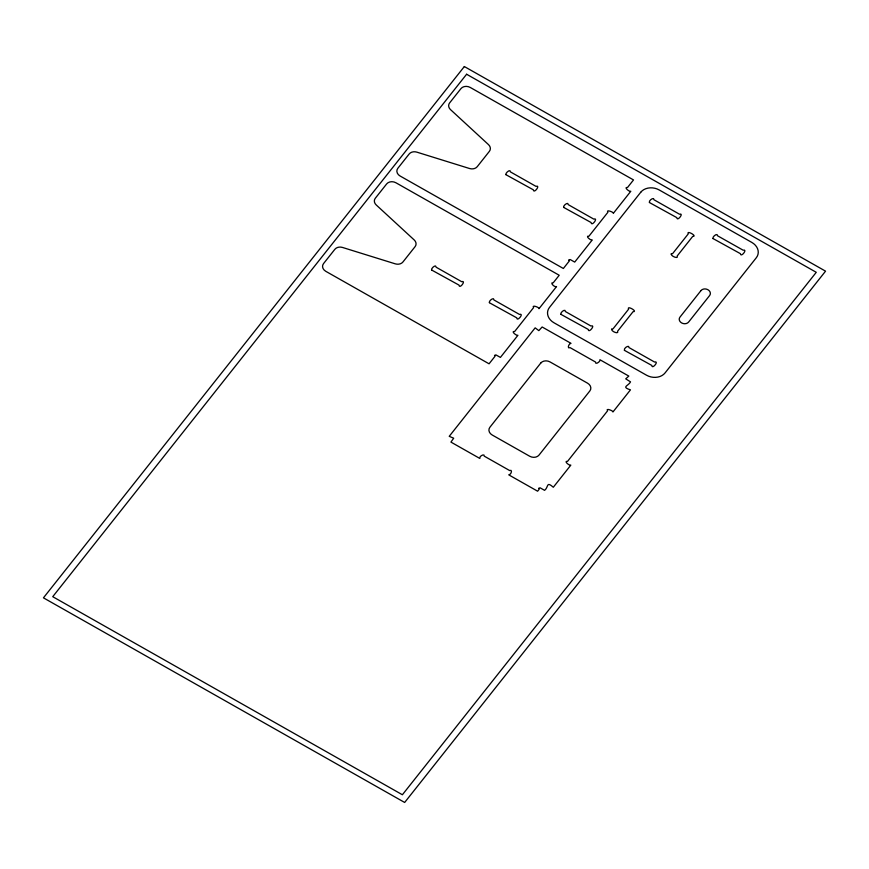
<?xml version="1.0" encoding="UTF-8"?>
<svg xmlns="http://www.w3.org/2000/svg" width="869" height="869" viewBox="0 0 869 869"><rect width="100%" height="100%" fill="white"/><g stroke="black" fill="none" stroke-linecap="round" stroke-linejoin="round"><path stroke-width="1.3" d="M494.537 355.486L495.026 356.279L489.062 363.807L325.799 271.324A6.811 5.442 11.9 0 1 323.518 263.622L334.858 249.305A6.811 5.442 11.9 0 1 342.527 247.459L395.265 263.839A6.811 5.442 11.9 0 0 402.934 261.993L415.089 246.644A6.811 5.442 11.9 0 0 414.198 239.942L376.212 204.943A6.811 5.442 11.9 0 1 375.321 198.241L386.662 183.924A6.811 5.442 11.9 0 1 395.938 182.772L559.212 275.256L553.249 282.783C549.262 282.088 554.585 287.758 556.529 286.574L538.986 308.712C540.018 307.593 531.144 304.313 533.609 307.583L514.665 331.491C510.212 330.937 516.903 336.238 517.946 335.271L500.414 357.409L495.873 354.867L494.548 355.432M538.715 488.411L539.204 489.214L537.618 491.202L508.723 474.832C511.428 474.8 512.764 468.978 509.625 470.531L484.196 456.127C484.978 453.314 479.025 455.899 479.829 458.463L450.935 442.093L453.694 438.204L449.23 436.325L535.163 327.852L538.834 330.633L542.126 326.983L571.02 343.353C568.674 343.298 566.805 349.349 570.129 347.654L595.558 362.058C594.961 365.382 600.957 361.385 599.914 359.723L628.819 376.092L625.723 378.851L630.525 381.871C628.32 386.118 620.955 386.846 630.47 389.855L612.927 411.993C613.851 411.015 605.139 407.518 607.55 410.863L567.566 461.341C563.253 460.689 569.412 466.056 570.846 465.121L553.303 487.259C546.047 480.774 548.763 487.194 544.591 490.344L540.051 487.791L538.726 488.356M568.847 260.168L569.325 260.961L563.362 268.488L400.098 176.005A6.811 5.442 11.9 0 1 397.828 168.304L409.169 153.987A6.811 5.442 11.9 0 1 416.838 152.14L469.564 168.521A6.811 5.442 11.9 0 0 477.244 166.674L489.388 151.325A6.811 5.442 11.9 0 0 488.497 144.623L450.522 109.624A6.811 5.442 11.9 0 1 449.621 102.922L460.961 88.605A6.811 5.442 11.9 0 1 470.248 87.454L633.512 179.937L627.548 187.465C623.171 186.846 629.634 192.31 630.829 191.245L613.297 213.383C614.285 212.253 605.443 209.016 607.909 212.264L588.965 236.172C584.674 235.521 590.779 240.843 592.256 239.953L574.713 262.09L570.183 259.538L568.847 260.103M611.57 329.286C611.58 331.817 619.26 334.446 617.555 331.274L633.056 311.699C638.519 311.797 626.386 304.878 628.602 309.179L613.101 328.754L611.57 329.221M671.194 254.02C671.172 256.54 678.906 259.19 677.179 256.007L692.68 236.433C698.176 236.542 686.043 229.622 688.237 233.913L672.725 253.487L671.194 254.02M431.556 269.977L458.984 285.097C459.473 289.746 466.631 279.927 461.678 281.686L436.14 267.217C436.075 263.731 430.97 268.358 431.567 269.922M489.356 302.716L516.773 317.837C516.946 322.388 524.626 312.862 519.477 314.426L493.929 299.957C494.189 296.557 488.552 300.956 489.377 302.597M505.867 174.658L533.284 189.779C533.805 194.439 540.985 184.51 535.988 186.368L510.44 171.899C510.527 168.434 505.171 173.127 505.877 174.604M563.655 207.398L591.083 222.518C591.528 227.167 598.828 217.315 593.777 219.107L568.239 204.639C568.424 201.195 562.764 205.823 563.688 207.278M560.831 314.306L588.248 329.427C588.519 334.011 596.112 324.267 590.953 326.016L565.404 311.547C565.61 308.234 560.212 312.264 560.831 314.306M624.398 350.326L651.815 365.436C651.935 369.966 659.69 360.602 654.52 362.025L628.971 347.557C629.471 344.45 623.464 347.969 624.409 350.261M649.393 202.52L676.81 217.63C677.038 222.203 684.5 212.601 679.515 214.219L653.966 199.751C654.335 196.459 648.426 200.598 649.415 202.401M712.96 238.53L740.377 253.65C740.736 258.223 748.187 248.795 743.125 250.185L717.533 235.771C717.675 232.414 712.189 236.694 712.96 238.53M464.339 66.544L43.45 597.839L404.661 802.456L825.55 271.161L464.339 66.544M466.61 74.245L52.737 596.688L402.39 794.755L816.263 272.312L466.61 74.245M640.735 192.255L549.469 307.452A13.556 10.83 11.9 0 0 553.987 322.779L646.569 375.234A13.556 10.83 11.9 0 0 665.057 372.931L756.312 257.735A13.556 10.83 11.9 0 0 751.794 242.408L659.213 189.963A13.556 10.83 11.9 0 0 640.735 192.255M540.746 363.079L489.888 427.276A6.811 5.442 11.9 0 0 492.158 434.978L529.721 456.258A6.811 5.442 11.9 0 0 539.008 455.106L589.866 390.909A6.811 5.442 11.9 0 0 587.596 383.207L550.023 361.928A6.811 5.442 11.9 0 0 540.746 363.079M700.979 290.594L679.938 317.163A5.105 4.084 11.9 0 0 681.644 322.931A5.105 4.084 11.9 0 0 688.606 322.073L709.647 295.503A5.105 4.084 11.9 0 0 707.942 289.725A5.105 4.084 11.9 0 0 700.979 290.594"/></g></svg>
